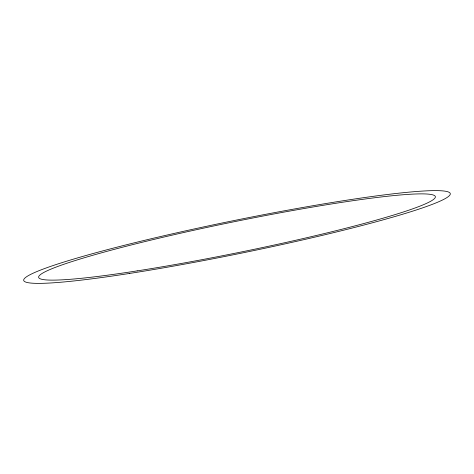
<?xml version="1.0" encoding="UTF-8"?>
<svg xmlns="http://www.w3.org/2000/svg" width="474" height="474" viewBox="0 0 474 474"><rect width="100%" height="100%" fill="white"/><g stroke="black" fill="none" stroke-linecap="round" stroke-linejoin="round"><path stroke-width="0.71" d="M129.657 273.427A217.643 16.697 -11.5 0 0 450.3 193.931A217.643 16.697 -11.5 0 0 131.043 243.636A217.643 16.697 -11.5 0 0 129.657 273.427M137.17 270.879A202.41 15.529 -11.5 0 0 435.369 196.947A202.41 15.529 -11.5 0 0 138.461 243.174A202.41 15.529 -11.5 0 0 137.17 270.879"/></g></svg>
